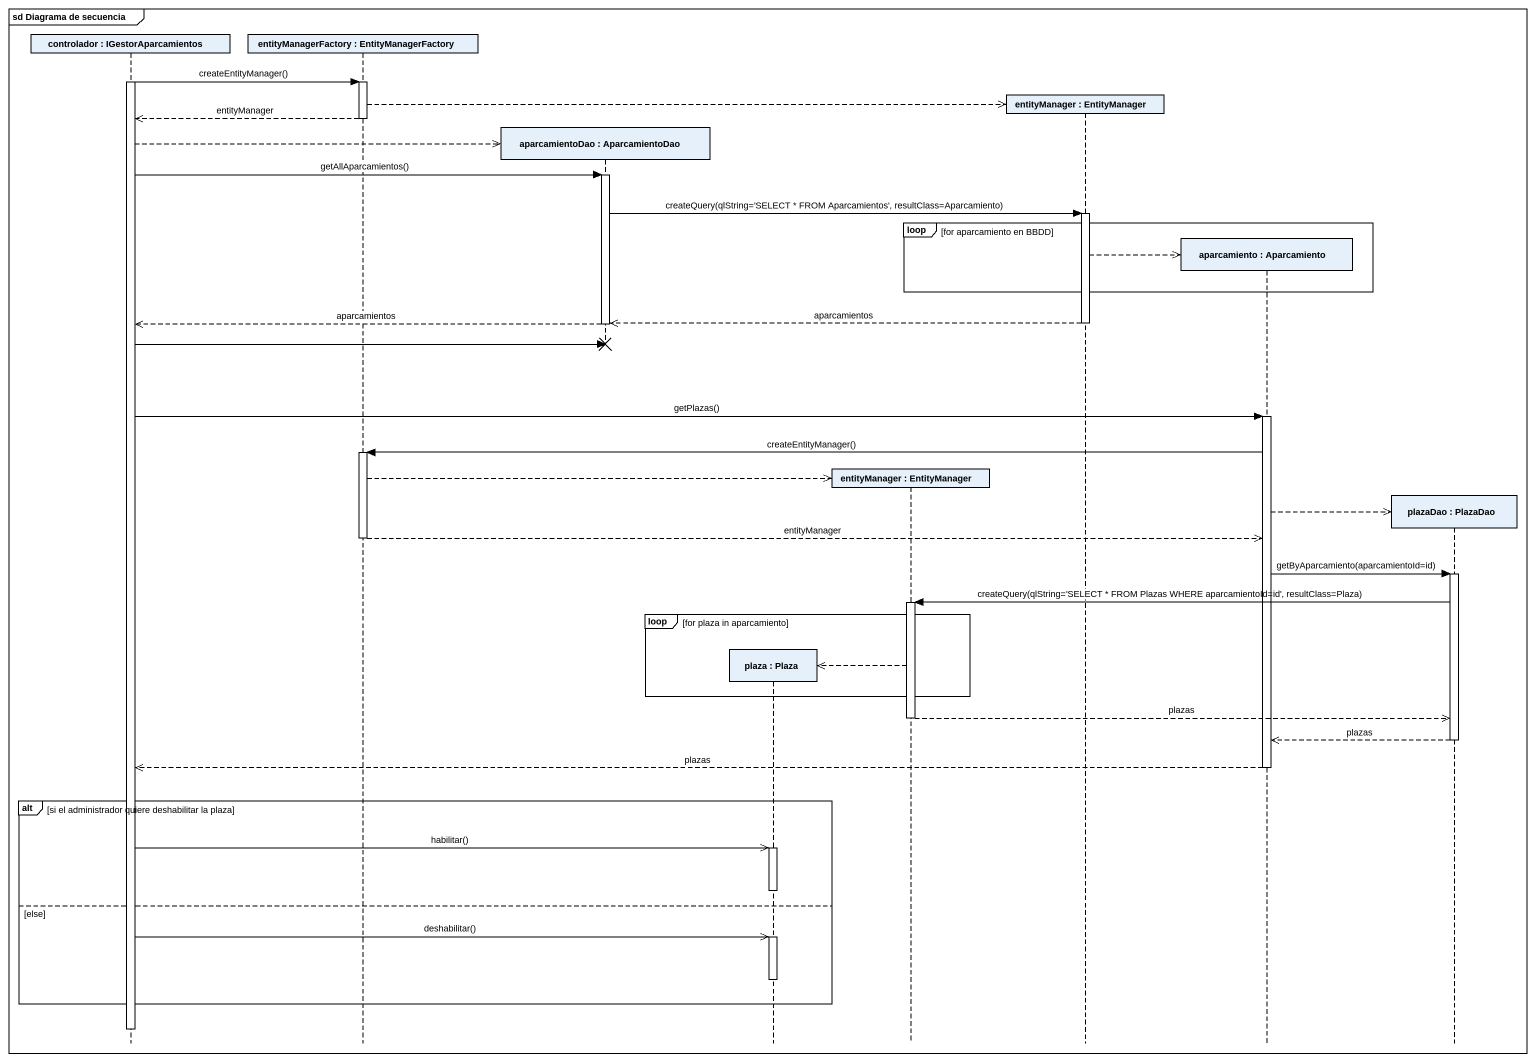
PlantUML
@startuml
mainframe sd Diagrama de secuencia
hide footbox
participant "controlador : IGestorAparcamientos" as controlador
participant "entityManagerFactory : EntityManagerFactory" as entityManagerFactory
participant "aparcamientoDao : AparcamientoDao" as aparcamientoDao
participant "plaza : Plaza" as plaza
participant "entityManager : EntityManager" as entityManager
participant "entityManager : EntityManager" as entityManager_2
participant "aparcamiento : Aparcamiento" as aparcamiento
participant "plazaDao : PlazaDao" as plazaDao

activate controlador
controlador -> entityManagerFactory : createEntityManager()
activate entityManagerFactory
entityManagerFactory -->> entityManager_2 **
entityManagerFactory -->> controlador : entityManager
deactivate entityManagerFactory
controlador -->> aparcamientoDao **
controlador -> aparcamientoDao : getAllAparcamientos()
activate aparcamientoDao
aparcamientoDao -> entityManager_2 : createQuery(qlString='SELECT * FROM Aparcamientos', resultClass=Aparcamiento)
activate entityManager_2
loop for aparcamiento en BBDD
  entityManager_2 -->> aparcamiento **
end
entityManager_2 -->> aparcamientoDao : aparcamientos
deactivate entityManager_2
aparcamientoDao -->> controlador : aparcamientos
deactivate aparcamientoDao
controlador -> aparcamientoDao !!
controlador -> aparcamiento : getPlazas()
activate aparcamiento
aparcamiento -> entityManagerFactory : createEntityManager()
activate entityManagerFactory
entityManagerFactory -->> entityManager **
aparcamiento -->> plazaDao **
entityManagerFactory -->> aparcamiento : entityManager
deactivate entityManagerFactory
aparcamiento -> plazaDao : getByAparcamiento(aparcamientoId=id)
activate plazaDao
plazaDao -> entityManager : createQuery(qlString='SELECT * FROM Plazas WHERE aparcamientoId=id', resultClass=Plaza)
activate entityManager
loop for plaza in aparcamiento
  entityManager -->> plaza **
end
entityManager -->> plazaDao : plazas
deactivate entityManager
plazaDao -->> aparcamiento : plazas
deactivate plazaDao
aparcamiento -->> controlador : plazas
deactivate aparcamiento
alt si el administrador quiere deshabilitar la plaza
  controlador ->> plaza : habilitar()
  activate plaza
  deactivate plaza
else else
  controlador ->> plaza : deshabilitar()
  activate plaza
  deactivate plaza
end
deactivate controlador
@enduml
